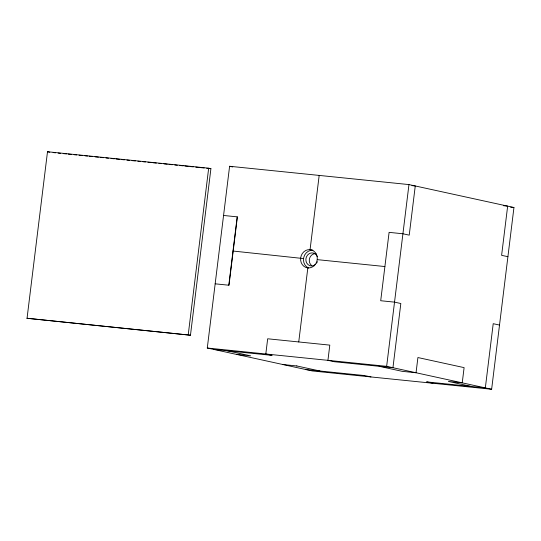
<?xml version="1.0" encoding="UTF-8"?>
<svg xmlns="http://www.w3.org/2000/svg" width="541" height="541" viewBox="0 0 541 541"><rect width="100%" height="100%" fill="white"/><g stroke="black" fill="none" stroke-linecap="round" stroke-linejoin="round"><path stroke-width="0.81" d="M27.05 318.277L47.5 151.737L208.677 168.19L210.909 168.684L190.466 335.217L27.05 318.277L190.466 335.217M188.234 334.73L208.677 168.19M227.409 350.811L250.693 355.87L236.681 354.443L207.284 348.019L229.6 166.27L408.962 184.582L513.95 207.507L491.634 389.263L433.111 383.285L426.619 381.892L485.331 387.89L493.216 323.687L499.519 325.067M228.802 285.215L237.195 216.853M298.74 341.953L307.829 267.91M319.183 175.412L310.067 249.672L312.955 250.3A9.197 8.318 -77.7 0 0 303.765 257.388A9.197 8.318 -77.7 0 0 308.613 268.005M491.634 389.263L386.646 366.331L408.962 184.582M411.911 185.617L415.265 185.955L409.226 235.146L402.923 233.773L389.094 232.36L380.702 300.728L394.531 302.135L400.827 303.515L392.949 367.711L334.23 361.713L327.934 360.34L329.8 345.124L267.673 338.781L265.807 353.997L272.109 355.369L213.58 349.398M53.086 152.569L55.608 152.826M58.124 153.083L60.639 153.34M63.162 153.597L66.516 153.942M68.2 154.111L71.554 154.456M74.076 154.712L76.592 154.969M79.114 155.226L82.469 155.565M84.984 155.822L87.507 156.079M89.184 156.254L92.545 156.592M95.06 156.849L98.421 157.194M100.099 157.37L103.459 157.708M105.975 157.965L108.491 158.222M111.013 158.479L114.367 158.824M116.051 158.993L119.405 159.338M121.083 159.507L124.444 159.852M126.959 160.109L129.482 160.366M131.997 160.623L135.358 160.968M137.874 161.225L140.396 161.482M142.912 161.739L145.428 161.996M147.95 162.253L151.304 162.598M152.988 162.767L156.342 163.112M158.865 163.368L161.38 163.625M163.903 163.882L167.257 164.221M168.934 164.396L172.295 164.741M174.811 164.998L177.333 165.255M179.849 165.512L183.21 165.85M184.887 166.026L188.248 166.364M189.925 166.54L193.279 166.878M195.801 167.135L199.156 167.48M200.839 167.649L204.194 167.994M206.716 168.251L210.909 168.684M503.461 205.708L507.654 206.135L501.608 255.325L507.911 256.698M510.603 207.169L513.95 207.507M223.561 215.46L237.384 216.873L228.992 285.235L215.162 283.822M233.002 251.031L303.548 258.571M317.236 259.633L384.901 266.544M207.284 348.019L386.646 366.331M282.875 364.533L296.887 365.959M305.969 369.577L364.681 375.569M432.922 383.271L312.272 370.95L236.87 354.463M229.6 166.27L232.745 166.959M47.5 151.737L49.731 152.224M379.119 366.298L402.22 371.342L416.043 372.756L417.909 357.54L464.104 367.63L462.237 382.845L448.408 381.432L471.509 386.477M364.492 375.549L370.984 376.942M296.698 365.939L319.988 371.004M311.596 265.503A6.566 5.944 -77.7 0 1 309.736 257.895A6.566 5.944 -77.7 0 1 316.045 253.648M315.457 264.454A6.566 5.944 -77.7 0 1 306.788 263.142A6.566 5.944 -77.7 0 1 309.094 253.736A6.566 5.944 -77.7 0 1 317.364 256.684M317.344 261.688A6.566 5.944 -77.7 0 1 316.559 263.197M314.017 265.834A9.197 8.318 -77.7 0 0 312.177 250.199A9.197 8.318 -77.7 0 0 300.654 260.329A9.197 8.318 -77.7 0 0 314.017 265.834"/></g></svg>
